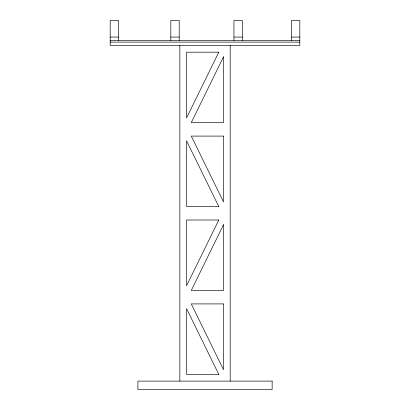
<?xml version="1.0" encoding="UTF-8"?>
<svg xmlns="http://www.w3.org/2000/svg" width="410" height="410" viewBox="0 0 410 410"><rect width="100%" height="100%" fill="white"/><g stroke="black" fill="none" stroke-linecap="round" stroke-linejoin="round"><path stroke-width="0.61" d="M110.182 37.074L118.572 37.074M170.816 37.074L179.206 37.074M233.951 37.074L242.341 37.074M291.428 37.074L299.818 37.074M110.182 40.431L299.818 40.431M110.182 42.107L299.818 42.107M291.428 40.431L291.428 20.5L299.818 20.5L299.818 45.464L110.182 45.464L110.182 20.5L118.572 20.5L118.572 40.431M242.341 40.431L242.341 20.5L233.951 20.5L233.951 40.431M230.195 45.464L230.195 381.11M179.846 45.464L179.846 381.11M179.206 40.431L179.206 20.5L170.816 20.5L170.816 40.431M218.781 52.178L186.56 117.962L186.56 52.178L218.781 52.178M223.481 56.877L191.26 122.662L223.481 122.662L223.481 56.877M218.781 220.001L186.56 285.785L186.56 220.001L218.781 220.001M223.481 224.7L191.26 290.485L223.481 290.485L223.481 224.7M223.481 136.089L191.26 136.089L223.481 201.874L223.481 136.089M218.781 206.573L186.56 206.573L186.56 140.789L218.781 206.573M223.481 303.912L191.26 303.912L223.481 369.697L223.481 303.912M218.781 374.397L186.56 374.397L186.56 308.607L218.781 374.397M272.148 381.11L137.888 381.11L137.888 389.5L272.148 389.5L272.148 381.11"/></g></svg>
